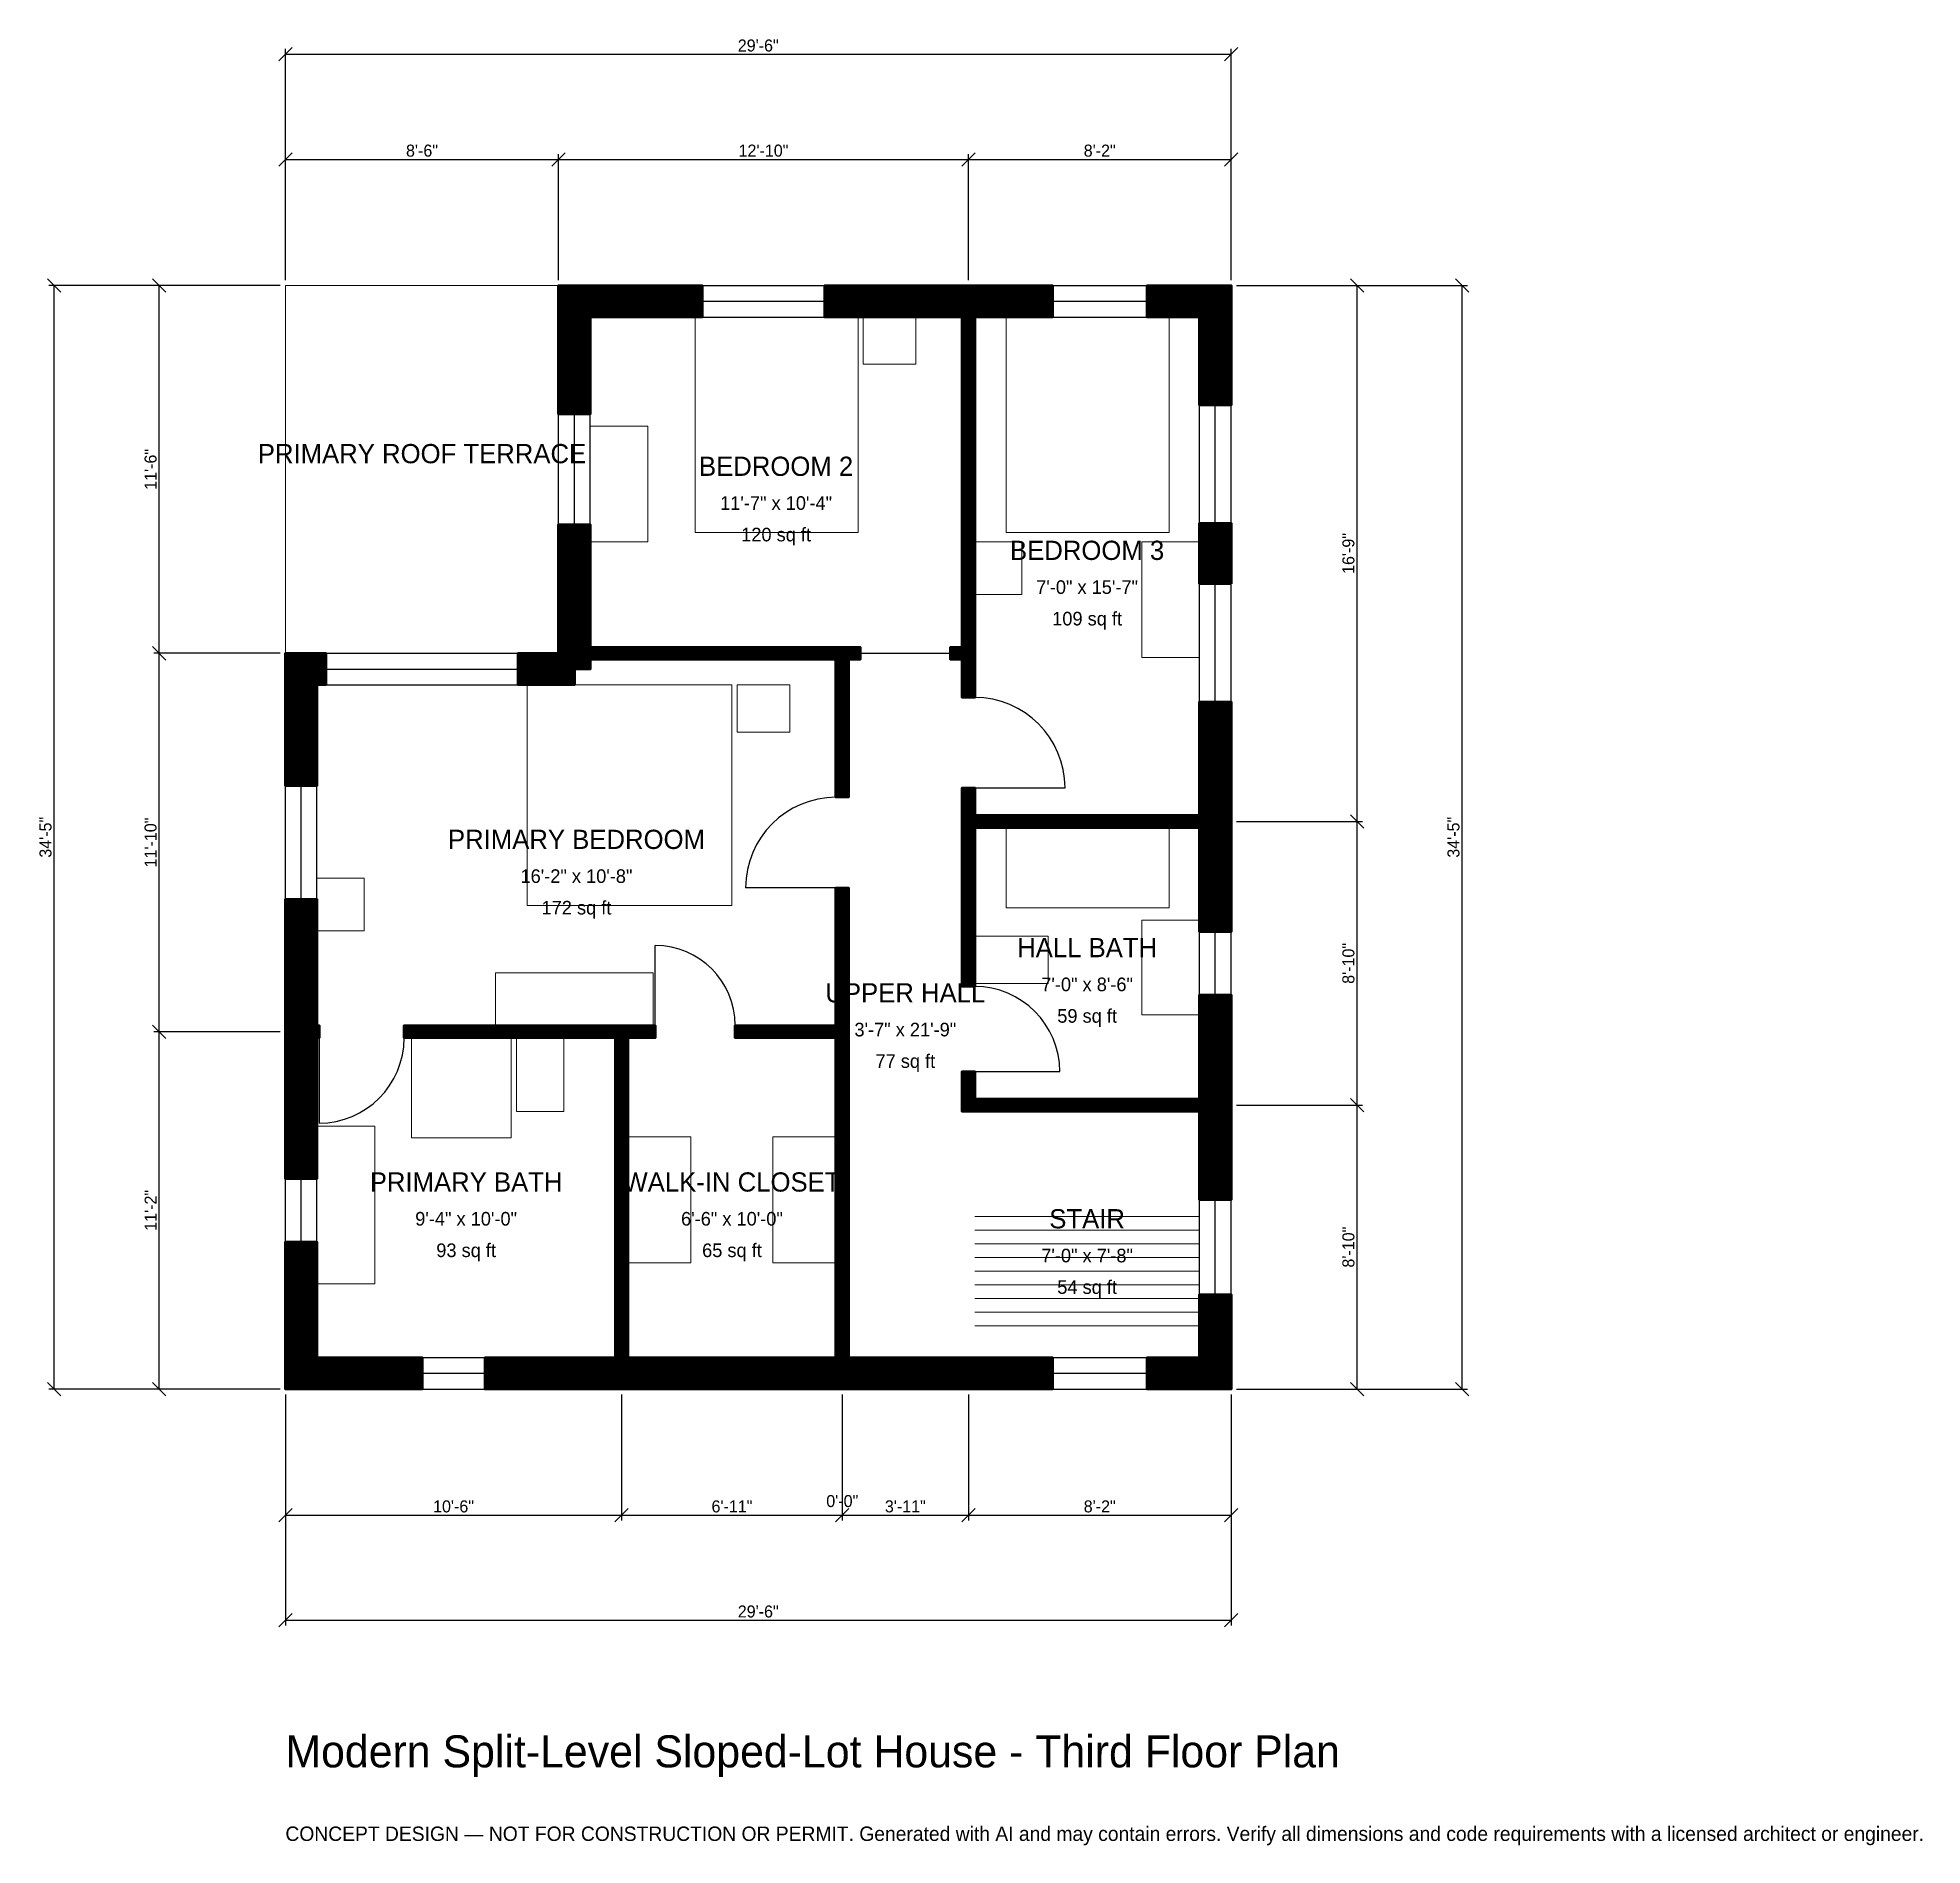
# Model space of a CAD drawing. Header units: inches. Extents: x -93 to 613, y -171 to 506.
import ezdxf
from ezdxf.enums import TextEntityAlignment as Align

# ---------------------------------------------------------------- set-up
doc = ezdxf.new("R2010")
doc.units = ezdxf.units.IN
doc.header["$MEASUREMENT"] = 0
doc.linetypes.add('DASHED', pattern=[0.6, 0.5, -0.1])
for name, color, linetype, lineweight in [('A-ANNO-DIMS', 1, 'Continuous', 13), ('A-ANNO-TEXT', 7, 'Continuous', 18), ('A-AREA-IDEN', 7, 'Continuous', 18), ('A-DOOR', 2, 'Continuous', 25), ('A-FLOR-FIXT', 9, 'Continuous', 13), ('A-FLOR-STRS', 3, 'Continuous', 18), ('A-FURN', 9, 'Continuous', 13), ('A-GLAZ', 4, 'Continuous', 25), ('A-SITE-PAVE', 8, 'Continuous', 13), ('A-WALL', 7, 'Continuous', 50), ('A-WALL-PATT', 8, 'Continuous', 13)]:
    doc.layers.add(name, color=color, linetype=linetype, lineweight=lineweight)
doc.dimstyles.new('PLAN', dxfattribs={"dimtxt": 4.5, "dimasz": 3, "dimexe": 2, "dimexo": 2, "dimgap": 1, "dimtad": 1, "dimdec": 0, "dimlunit": 4, "dimtsz": 2.5, "dimcen": 2.5, "dimclrd": 1, "dimclre": 1, "dimazin": 3, "dimtfac": 1, "dimtmove": 0, "dimatfit": 3})

msp = doc.modelspace()

# ---------------------------------------------------------------- hatches: boundary and pattern name
at = {"layer": 'A-WALL-PATT'}
h = msp.add_hatch(dxfattribs=at)
h.set_pattern_fill('ANSI31', color=8, scale=0.8)
h.paths.add_polyline_path([(206.2992, 0), (206.2992, 0), (202.7559, 0), (131.8898, 0), (128.3465, 0), (128.3465, 0), (123.622, 0), (123.622, 0), (120.0787, 0), (74.8031, 0), (74.8031, 11.811), (120.0787, 11.811), (123.622, 11.811), (123.622, 131.4961), (44.4882, 131.4961), (44.4882, 136.2205), (123.622, 136.2205), (128.3465, 136.2205), (138.5827, 136.2205), (138.5827, 131.4961), (128.3465, 131.4961), (128.3465, 11.811), (131.8898, 11.811), (202.7559, 11.811), (206.2992, 11.811), (206.2992, 131.4961), (206.2992, 131.4961), (168.5039, 131.4961), (168.5039, 136.2205), (206.2992, 136.2205), (206.2992, 187.7953), (211.0236, 187.7953), (211.0236, 136.2205), (211.0236, 136.2205), (211.0236, 11.811), (214.5669, 11.811), (250, 11.811), (261.811, 11.811), (287.4016, 11.811), (287.4016, 0), (261.811, 0), (250, 0), (214.5669, 0), (211.0236, 0), (211.0236, 0), (206.2992, 0)])
h.paths.add_polyline_path([(11.811, 0), (11.811, 0), (0, 0), (0, 0), (0, 0), (0, 11.811), (0, 11.811), (0, 55.1181), (11.811, 55.1181), (11.811, 11.811), (51.1811, 11.811), (51.1811, 0), (11.811, 0)])
h.paths.add_polyline_path([(0, 127.9528), (0, 131.4961), (0, 131.4961), (0, 136.2205), (0, 136.2205), (0, 139.7638), (0, 183.4646), (11.811, 183.4646), (11.811, 139.7638), (11.811, 136.2205), (12.5984, 136.2205), (12.5984, 131.4961), (11.811, 131.4961), (11.811, 127.9528), (11.811, 78.7402), (0, 78.7402), (0, 127.9528)])
h.paths.add_polyline_path([(0, 263.7795), (0, 263.7795), (0, 275.5906), (0, 275.5906), (0, 275.5906), (11.811, 275.5906), (11.811, 275.5906), (15.1575, 275.5906), (15.1575, 263.7795), (11.811, 263.7795), (11.811, 225.9843), (0, 225.9843), (0, 263.7795)])
h.paths.add_polyline_path([(100, 275.5906), (100, 275.5906), (102.3622, 275.5906), (102.3622, 277.9528), (102.3622, 277.9528), (102.3622, 323.8189), (114.1732, 323.8189), (114.1732, 277.9528), (206.2992, 277.9528), (211.0236, 277.9528), (215.3543, 277.9528), (215.3543, 273.2283), (211.0236, 273.2283), (211.0236, 221.6535), (206.2992, 221.6535), (206.2992, 273.2283), (114.1732, 273.2283), (114.1732, 269.685), (108.2677, 269.685), (108.2677, 263.7795), (87.2047, 263.7795), (87.2047, 275.5906), (100, 275.5906)])
h.paths.add_polyline_path([(102.3622, 401.5748), (102.3622, 401.5748), (102.3622, 413.3858), (102.3622, 413.3858), (102.3622, 413.3859), (114.1732, 413.3859), (114.1732, 413.3858), (156.1024, 413.3858), (156.1024, 401.5748), (114.1732, 401.5748), (114.1732, 365.1575), (102.3622, 365.1575), (102.3622, 401.5748)])
h.paths.add_polyline_path([(250, 413.3858), (253.5433, 413.3858), (253.5433, 413.3859), (258.2677, 413.3859), (258.2677, 413.3858), (261.811, 413.3858), (287.4016, 413.3858), (287.4016, 401.5748), (261.811, 401.5748), (258.2677, 401.5748), (258.2677, 277.9528), (258.2677, 273.2283), (258.2677, 259.0551), (253.5433, 259.0551), (253.5433, 273.2283), (249.2126, 273.2283), (249.2126, 277.9528), (253.5433, 277.9528), (253.5433, 401.5748), (250, 401.5748), (202.1654, 401.5748), (202.1654, 413.3858), (250, 413.3858)])
h.paths.add_polyline_path([(342.5197, 413.3858), (342.5197, 413.3859), (354.3307, 413.3859), (354.3307, 413.3858), (354.3307, 413.3858), (354.3307, 401.5748), (354.3307, 401.5748), (354.3307, 368.5039), (342.5197, 368.5039), (342.5197, 401.5748), (322.8346, 401.5748), (322.8346, 413.3858), (342.5197, 413.3858)])
h.paths.add_polyline_path([(354.3307, 301.5748), (342.5197, 301.5748), (342.5197, 324.4094), (354.3307, 324.4094), (354.3307, 301.5748)])
h.paths.add_polyline_path([(354.3307, 218.5039), (354.3307, 214.9606), (354.3307, 214.9606), (354.3307, 210.2362), (354.3307, 210.2362), (354.3307, 206.6929), (354.3307, 171.2598), (342.5197, 171.2598), (342.5197, 206.6929), (342.5197, 210.2362), (258.2677, 210.2362), (258.2677, 150.7874), (253.5433, 150.7874), (253.5433, 210.2362), (253.5433, 214.9606), (253.5433, 225.1969), (258.2677, 225.1969), (258.2677, 214.9606), (342.5197, 214.9606), (342.5197, 218.5039), (342.5197, 257.4803), (354.3307, 257.4803), (354.3307, 218.5039)])
h.paths.add_polyline_path([(354.3307, 112.2047), (354.3307, 108.6614), (354.3307, 108.6614), (354.3307, 103.937), (354.3307, 103.937), (354.3307, 100.3937), (354.3307, 70.8661), (342.5197, 70.8661), (342.5197, 100.3937), (342.5197, 103.937), (258.2677, 103.937), (253.5433, 103.937), (253.5433, 108.6614), (253.5433, 118.8976), (258.2677, 118.8976), (258.2677, 108.6614), (342.5197, 108.6614), (342.5197, 112.2047), (342.5197, 147.6378), (354.3307, 147.6378), (354.3307, 112.2047)])
h.paths.add_polyline_path([(354.3307, 11.811), (354.3307, 11.811), (354.3307, 0), (354.3307, 0), (354.3307, 0), (342.5197, 0), (342.5197, 0), (322.8346, 0), (322.8346, 11.811), (342.5197, 11.811), (342.5197, 35.4331), (354.3307, 35.4331), (354.3307, 11.811)])

# ---------------------------------------------------------------- linework, layer by layer
at = {"layer": 'A-DOOR'}
for p, q in [((215.3543, 275.5906), (249.2126, 275.5906)), ((258.2677, 225.1969), (292.126, 225.1969)), ((206.2992, 187.7953), (172.4409, 187.7953)), ((138.5827, 136.2205), (138.5827, 166.1417)), ((12.5984, 131.4961), (12.5984, 99.6063)), ((258.2677, 118.8976), (290.1575, 118.8976))]:
    msp.add_line(p, q, dxfattribs=at)
for centre, radius, start, end in [((258.2677, 225.1969), 33.8583, 0, 90), ((206.2992, 187.7953), 33.8583, 90, 180), ((138.5827, 136.2205), 29.9213, 0, 90), ((258.2677, 118.8976), 31.8898, 0, 90), ((12.5984, 131.4961), 31.8898, 270, 360)]:
    msp.add_arc(centre, radius, start, end, dxfattribs=at)
at = {"layer": 'A-FLOR-FIXT'}
for points in [[(270.0787, 180.315), (331.1024, 180.315), (331.1024, 210.2362), (270.0787, 210.2362)], [(258.2677, 151.9685), (285.8268, 151.9685), (285.8268, 169.685), (258.2677, 169.685)], [(320.8661, 140.1575), (342.5197, 140.1575), (342.5197, 175.5906), (320.8661, 175.5906)], [(47.2441, 94.0945), (84.6457, 94.0945), (84.6457, 131.4961), (47.2441, 131.4961)], [(86.6142, 103.937), (104.3307, 103.937), (104.3307, 131.4961), (86.6142, 131.4961)], [(11.811, 39.3701), (33.4646, 39.3701), (33.4646, 98.4252), (11.811, 98.4252)]]:
    msp.add_lwpolyline(points, close=True, dxfattribs=at)
at = {"layer": 'A-FLOR-STRS'}
for p, q in [((258.2677, 64.5669), (342.5197, 64.5669)), ((258.2677, 59.4488), (342.5197, 59.4488)), ((258.2677, 54.3307), (342.5197, 54.3307)), ((258.2677, 49.2126), (342.5197, 49.2126)), ((258.2677, 44.0945), (342.5197, 44.0945)), ((258.2677, 38.9764), (342.5197, 38.9764)), ((258.2677, 33.8583), (342.5197, 33.8583)), ((258.2677, 28.7402), (342.5197, 28.7402)), ((258.2677, 23.622), (342.5197, 23.622))]:
    msp.add_line(p, q, dxfattribs=at)
at = {"layer": 'A-FURN'}
for points in [[(153.5433, 320.8661), (214.5669, 320.8661), (214.5669, 401.5748), (153.5433, 401.5748)], [(216.5354, 383.8583), (236.2205, 383.8583), (236.2205, 401.5748), (216.5354, 401.5748)], [(270.0787, 320.8661), (331.1024, 320.8661), (331.1024, 401.5748), (270.0787, 401.5748)], [(114.1732, 317.3228), (135.8268, 317.3228), (135.8268, 360.6299), (114.1732, 360.6299)], [(258.2677, 297.6378), (275.9843, 297.6378), (275.9843, 317.3228), (258.2677, 317.3228)], [(320.8661, 274.0157), (342.5197, 274.0157), (342.5197, 317.3228), (320.8661, 317.3228)], [(90.5512, 181.1024), (167.3228, 181.1024), (167.3228, 263.7795), (90.5512, 263.7795)], [(169.2913, 246.063), (188.9764, 246.063), (188.9764, 263.7795), (169.2913, 263.7795)], [(11.811, 171.6535), (29.5276, 171.6535), (29.5276, 191.3386), (11.811, 191.3386)], [(78.7402, 136.2205), (137.7953, 136.2205), (137.7953, 155.9055), (78.7402, 155.9055)], [(128.3465, 47.2441), (151.9685, 47.2441), (151.9685, 94.4882), (128.3465, 94.4882)], [(182.6772, 47.2441), (206.2992, 47.2441), (206.2992, 94.4882), (182.6772, 94.4882)]]:
    msp.add_lwpolyline(points, close=True, dxfattribs=at)
at = {"layer": 'A-GLAZ'}
for p, q in [((156.1024, 413.3858), (202.1654, 413.3858)), ((287.4016, 413.3858), (322.8346, 413.3858)), ((156.1024, 407.4803), (202.1654, 407.4803)), ((287.4016, 407.4803), (322.8346, 407.4803)), ((156.1024, 401.5748), (202.1654, 401.5748)), ((287.4016, 401.5748), (322.8346, 401.5748)), ((342.5197, 324.4094), (342.5197, 368.5039)), ((348.4252, 324.4094), (348.4252, 368.5039)), ((354.3307, 324.4094), (354.3307, 368.5039)), ((102.3622, 323.8189), (102.3622, 365.1575)), ((108.2677, 323.8189), (108.2677, 365.1575)), ((114.1732, 323.8189), (114.1732, 365.1575)), ((342.5197, 257.4803), (342.5197, 301.5748)), ((348.4252, 257.4803), (348.4252, 301.5748)), ((354.3307, 257.4803), (354.3307, 301.5748)), ((15.1575, 275.5906), (87.2047, 275.5906)), ((15.1575, 269.685), (87.2047, 269.685)), ((15.1575, 263.7795), (87.2047, 263.7795)), ((0, 183.4646), (0, 225.9843)), ((5.9055, 183.4646), (5.9055, 225.9843)), ((11.811, 183.4646), (11.811, 225.9843)), ((342.5197, 147.6378), (342.5197, 171.2598)), ((348.4252, 147.6378), (348.4252, 171.2598)), ((354.3307, 147.6378), (354.3307, 171.2598)), ((0, 55.1181), (0, 78.7402)), ((5.9055, 55.1181), (5.9055, 78.7402)), ((11.811, 55.1181), (11.811, 78.7402)), ((342.5197, 35.4331), (342.5197, 70.8661)), ((348.4252, 35.4331), (348.4252, 70.8661)), ((354.3307, 35.4331), (354.3307, 70.8661)), ((51.1811, 11.811), (74.8031, 11.811)), ((287.4016, 11.811), (322.8346, 11.811)), ((51.1811, 5.9055), (74.8031, 5.9055)), ((51.1811, 0), (74.8031, 0)), ((287.4016, 5.9055), (322.8346, 5.9055)), ((287.4016, 0), (322.8346, 0))]:
    msp.add_line(p, q, dxfattribs=at)
at = {"layer": 'A-SITE-PAVE', "linetype": 'DASHED'}
msp.add_lwpolyline([(0, 275.5906), (102.3622, 275.5906), (102.3622, 413.3858), (0, 413.3858)], close=True, dxfattribs=at)
at = {"layer": 'A-WALL'}
for points in [[(102.3622, 401.5748), (102.3622, 401.5748), (102.3622, 413.3858), (102.3622, 413.3858), (102.3622, 413.3859), (114.1732, 413.3859), (114.1732, 413.3858), (156.1024, 413.3858), (156.1024, 401.5748), (114.1732, 401.5748), (114.1732, 365.1575), (102.3622, 365.1575), (102.3622, 401.5748)], [(250, 413.3858), (253.5433, 413.3858), (253.5433, 413.3859), (258.2677, 413.3859), (258.2677, 413.3858), (261.811, 413.3858), (287.4016, 413.3858), (287.4016, 401.5748), (261.811, 401.5748), (258.2677, 401.5748), (258.2677, 277.9528), (258.2677, 273.2283), (258.2677, 259.0551), (253.5433, 259.0551), (253.5433, 273.2283), (249.2126, 273.2283), (249.2126, 277.9528), (253.5433, 277.9528), (253.5433, 401.5748), (250, 401.5748), (202.1654, 401.5748), (202.1654, 413.3858), (250, 413.3858)], [(342.5197, 413.3858), (342.5197, 413.3859), (354.3307, 413.3859), (354.3307, 413.3858), (354.3307, 413.3858), (354.3307, 401.5748), (354.3307, 401.5748), (354.3307, 368.5039), (342.5197, 368.5039), (342.5197, 401.5748), (322.8346, 401.5748), (322.8346, 413.3858), (342.5197, 413.3858)], [(100, 275.5906), (100, 275.5906), (102.3622, 275.5906), (102.3622, 277.9528), (102.3622, 277.9528), (102.3622, 323.8189), (114.1732, 323.8189), (114.1732, 277.9528), (206.2992, 277.9528), (211.0236, 277.9528), (215.3543, 277.9528), (215.3543, 273.2283), (211.0236, 273.2283), (211.0236, 221.6535), (206.2992, 221.6535), (206.2992, 273.2283), (114.1732, 273.2283), (114.1732, 269.685), (108.2677, 269.685), (108.2677, 263.7795), (87.2047, 263.7795), (87.2047, 275.5906), (100, 275.5906)], [(354.3307, 301.5748), (342.5197, 301.5748), (342.5197, 324.4094), (354.3307, 324.4094), (354.3307, 301.5748)], [(0, 263.7795), (0, 263.7795), (0, 275.5906), (0, 275.5906), (0, 275.5906), (11.811, 275.5906), (11.811, 275.5906), (15.1575, 275.5906), (15.1575, 263.7795), (11.811, 263.7795), (11.811, 225.9843), (0, 225.9843), (0, 263.7795)], [(354.3307, 218.5039), (354.3307, 214.9606), (354.3307, 214.9606), (354.3307, 210.2362), (354.3307, 210.2362), (354.3307, 206.6929), (354.3307, 171.2598), (342.5197, 171.2598), (342.5197, 206.6929), (342.5197, 210.2362), (258.2677, 210.2362), (258.2677, 150.7874), (253.5433, 150.7874), (253.5433, 210.2362), (253.5433, 214.9606), (253.5433, 225.1969), (258.2677, 225.1969), (258.2677, 214.9606), (342.5197, 214.9606), (342.5197, 218.5039), (342.5197, 257.4803), (354.3307, 257.4803), (354.3307, 218.5039)], [(206.2992, 0), (206.2992, 0), (202.7559, 0), (131.8898, 0), (128.3465, 0), (128.3465, 0), (123.622, 0), (123.622, 0), (120.0787, 0), (74.8031, 0), (74.8031, 11.811), (120.0787, 11.811), (123.622, 11.811), (123.622, 131.4961), (44.4882, 131.4961), (44.4882, 136.2205), (123.622, 136.2205), (128.3465, 136.2205), (138.5827, 136.2205), (138.5827, 131.4961), (128.3465, 131.4961), (128.3465, 11.811), (131.8898, 11.811), (202.7559, 11.811), (206.2992, 11.811), (206.2992, 131.4961), (206.2992, 131.4961), (168.5039, 131.4961), (168.5039, 136.2205), (206.2992, 136.2205), (206.2992, 187.7953), (211.0236, 187.7953), (211.0236, 136.2205), (211.0236, 136.2205), (211.0236, 11.811), (214.5669, 11.811), (250, 11.811), (261.811, 11.811), (287.4016, 11.811), (287.4016, 0), (261.811, 0), (250, 0), (214.5669, 0), (211.0236, 0), (211.0236, 0), (206.2992, 0)], [(0, 127.9528), (0, 131.4961), (0, 131.4961), (0, 136.2205), (0, 136.2205), (0, 139.7638), (0, 183.4646), (11.811, 183.4646), (11.811, 139.7638), (11.811, 136.2205), (12.5984, 136.2205), (12.5984, 131.4961), (11.811, 131.4961), (11.811, 127.9528), (11.811, 78.7402), (0, 78.7402), (0, 127.9528)], [(354.3307, 112.2047), (354.3307, 108.6614), (354.3307, 108.6614), (354.3307, 103.937), (354.3307, 103.937), (354.3307, 100.3937), (354.3307, 70.8661), (342.5197, 70.8661), (342.5197, 100.3937), (342.5197, 103.937), (258.2677, 103.937), (253.5433, 103.937), (253.5433, 108.6614), (253.5433, 118.8976), (258.2677, 118.8976), (258.2677, 108.6614), (342.5197, 108.6614), (342.5197, 112.2047), (342.5197, 147.6378), (354.3307, 147.6378), (354.3307, 112.2047)], [(11.811, 0), (11.811, 0), (0, 0), (0, 0), (0, 0), (0, 11.811), (0, 11.811), (0, 55.1181), (11.811, 55.1181), (11.811, 11.811), (51.1811, 11.811), (51.1811, 0), (11.811, 0)], [(354.3307, 11.811), (354.3307, 11.811), (354.3307, 0), (354.3307, 0), (354.3307, 0), (342.5197, 0), (342.5197, 0), (322.8346, 0), (322.8346, 11.811), (342.5197, 11.811), (342.5197, 35.4331), (354.3307, 35.4331), (354.3307, 11.811)]]:
    msp.add_lwpolyline(points, close=True, dxfattribs=at)

# ---------------------------------------------------------------- texts
at = {"layer": 'A-ANNO-TEXT'}
for s, height, p in [('Modern Split-Level Sloped-Lot House - Third Floor Plan', 12, (0, -141.7323)), ('CONCEPT DESIGN — NOT FOR CONSTRUCTION OR PERMIT. Generated with AI and may contain errors. Verify all dimensions and code requirements with a licensed architect or engineer.', 5.4, (0, -169.2913))]:
    msp.add_text(s, height=height, dxfattribs=at).set_placement(p)
at = {"layer": 'A-AREA-IDEN'}
for s, height, p in [('PRIMARY ROOF TERRACE', 7.2, (51.1811, 350.3937)), ('BEDROOM 2', 7.2, (183.8583, 345.6693)), ('11\'-7" x 10\'-4"', 5.1, (183.8583, 331.8898)), ('120 sq ft', 5.1, (183.8583, 320.0787)), ('BEDROOM 3', 7.2, (300.3937, 314.1732)), ('7\'-0" x 15\'-7"', 5.1, (300.3937, 300.3937)), ('109 sq ft', 5.1, (300.3937, 288.5827)), ('PRIMARY BEDROOM', 7.2, (109.0551, 205.9055)), ('16\'-2" x 10\'-8"', 5.1, (109.0551, 192.126)), ('172 sq ft', 5.1, (109.0551, 180.315)), ('HALL BATH', 7.2, (300.3937, 165.3543)), ('UPPER HALL', 7.2, (232.2835, 148.4252)), ('7\'-0" x 8\'-6"', 5.1, (300.3937, 151.5748)), ('59 sq ft', 5.1, (300.3937, 139.7638)), ('3\'-7" x 21\'-9"', 5.1, (232.2835, 134.6457)), ('77 sq ft', 5.1, (232.2835, 122.8346)), ('PRIMARY BATH', 7.2, (67.7165, 77.5591)), ('WALK-IN CLOSET', 7.2, (167.3228, 77.5591)), ('9\'-4" x 10\'-0"', 5.1, (67.7165, 63.7795)), ('6\'-6" x 10\'-0"', 5.1, (167.3228, 63.7795)), ('STAIR', 7.2, (300.3937, 63.7795)), ('93 sq ft', 5.1, (67.7165, 51.9685)), ('65 sq ft', 5.1, (167.3228, 51.9685)), ('7\'-0" x 7\'-8"', 5.1, (300.3937, 50)), ('54 sq ft', 5.1, (300.3937, 38.189))]:
    msp.add_text(s, height=height, dxfattribs=at).set_placement(p, align=Align.MIDDLE_CENTER)

# ---------------------------------------------------------------- dimensions: what is measured, and where the dimension line sits
at = {"layer": 'A-ANNO-DIMS'}
for base, p1, p2, text in [((0, 500), (0, 413.3858), (354.3307, 413.3858), '29\'-6"'), ((0, 460.6299), (0, 413.3858), (102.3622, 413.3858), '8\'-6"'), ((102.3622, 460.6299), (102.3622, 413.3858), (255.9055, 413.3858), '12\'-10"'), ((255.9055, 460.6299), (255.9055, 413.3858), (354.3307, 413.3858), '8\'-2"'), ((0, -47.2441), (0, 0), (125.9843, 0), '10\'-6"'), ((0, -86.6142), (0, 0), (354.3307, 0), '29\'-6"'), ((125.9843, -47.2441), (125.9843, 0), (208.6614, 0), '6\'-11"'), ((208.6614, -47.2441), (208.6614, 0), (208.6614, 0), '0\'-0"'), ((208.6614, -47.2441), (208.6614, 0), (255.9055, 0), '3\'-11"'), ((255.9055, -47.2441), (255.9055, 0), (354.3307, 0), '8\'-2"')]:
    msp.add_linear_dim(base=base, p1=p1, p2=p2, text=text, dimstyle='PLAN', dxfattribs=at).render()
for base, p1, p2, text in [((-86.6142, 0), (0, 0), (0, 413.3858), '34\'-5"'), ((-47.2441, 275.5906), (0, 275.5906), (0, 413.3858), '11\'-6"'), ((401.5748, 212.5984), (354.3307, 212.5984), (354.3307, 413.3858), '16\'-9"'), ((440.9449, 0), (354.3307, 0), (354.3307, 413.3858), '34\'-5"'), ((-47.2441, 133.8583), (0, 133.8583), (0, 275.5906), '11\'-10"'), ((401.5748, 106.2992), (354.3307, 106.2992), (354.3307, 212.5984), '8\'-10"'), ((-47.2441, 0), (0, 0), (0, 133.8583), '11\'-2"'), ((401.5748, 0), (354.3307, 0), (354.3307, 106.2992), '8\'-10"')]:
    msp.add_linear_dim(base=base, p1=p1, p2=p2, angle=90, text=text, dimstyle='PLAN', dxfattribs=at).render()

doc.saveas('drawing.dxf')
